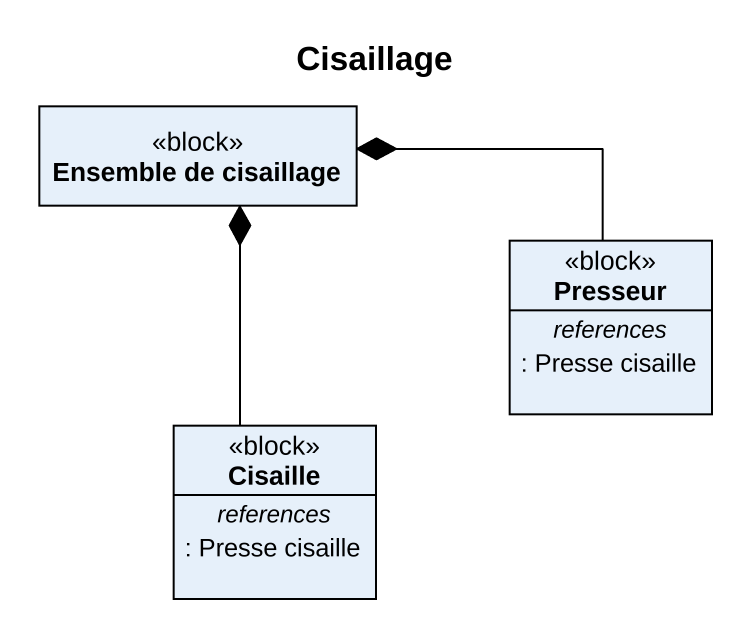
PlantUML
@startuml
title Cisaillage
hide circle
hide empty members
class "Ensemble de cisaillage" as Ensemble_de_cisaillage <<block>>
class Presseur <<block>> {
  -- references --
  : Presse cisaille
}
class Cisaille <<block>> {
  -- references --
  : Presse cisaille
}
Ensemble_de_cisaillage *-right- Presseur
Ensemble_de_cisaillage *-- Cisaille
@enduml
